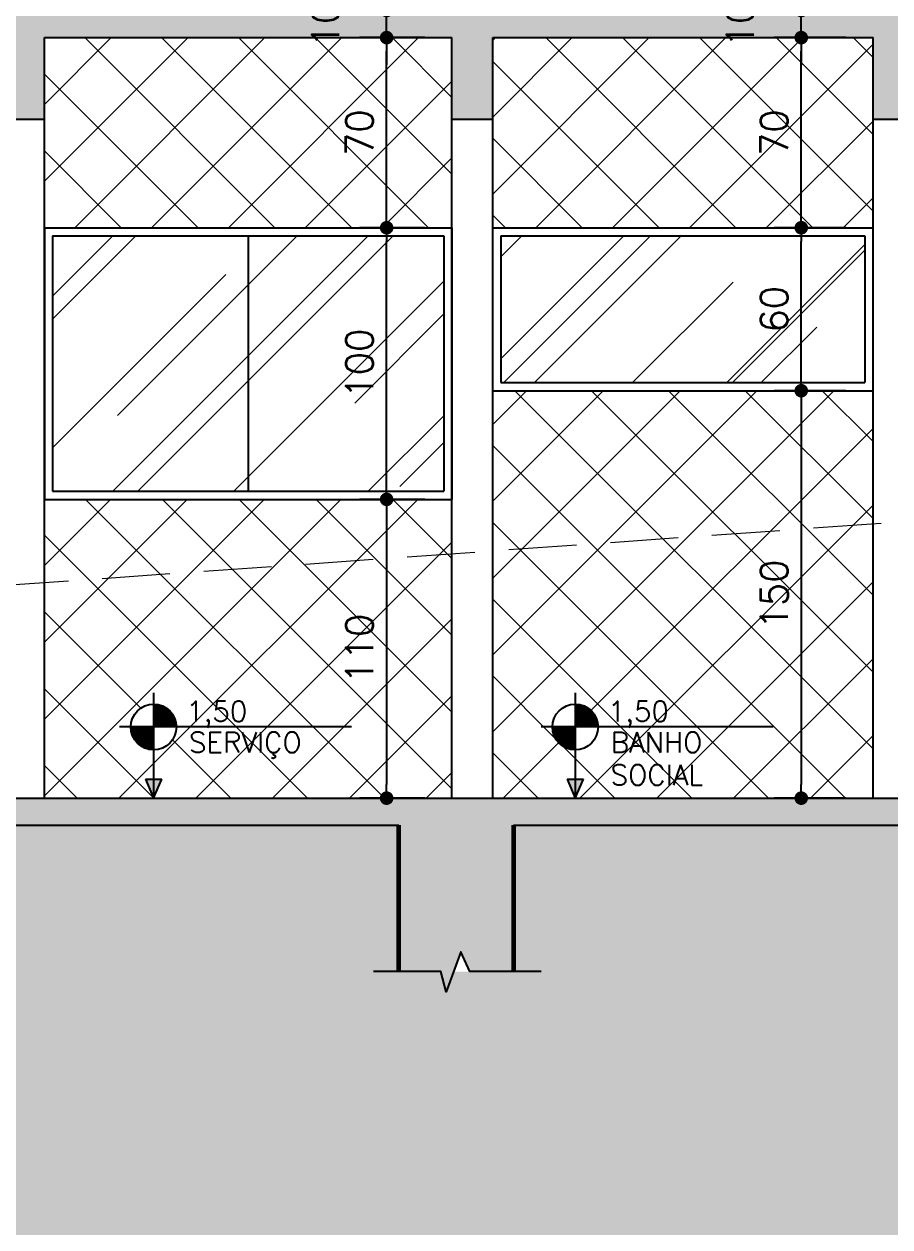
# Model space of a CAD drawing. Header units: inches. Extents: x 580771 to 672494, y 7715997 to 7829530.
# Drawn here: x 654393.5 to 654712.2, y 7722268.8 to 7722711.7 of the extents above; entities that cross this region are included whole.
import ezdxf

# ---------------------------------------------------------------- set-up
doc = ezdxf.new("R2010")
doc.units = ezdxf.units.IN
doc.header["$MEASUREMENT"] = 0
doc.header["$PDMODE"] = 2
doc.linetypes.add('DASHED2', pattern=[0.375, 0.25, -0.125])
for name, color, linetype, lineweight in [('ARQ-01', 1, 'Continuous', 13), ('ARQ-06', 6, 'Continuous', 60), ('LINHAS FINAS', 1, 'Continuous', 9), ('MEIO_FIO', 7, 'Continuous', 0)]:
    doc.layers.add(name, color=color, linetype=linetype, lineweight=lineweight)
for name, color, linetype in [('Block1', 1, 'Continuous'), ('NIVEL', 2, 'Continuous'), ('P01', 1, 'Continuous'), ('P06', 6, 'Continuous'), ('parede', 6, 'Continuous')]:
    doc.layers.add(name, color=color, linetype=linetype)
doc.styles.add('R80E50', font='romans.shx', dxfattribs={"height": 10})
doc.styles.add('ROMANS', font='romans', dxfattribs={"height": 0.2})
doc.dimstyles.new('ARQ50', dxfattribs={"dimscale": 50, "dimtxt": 10, "dimasz": 0.1, "dimexe": 0.2, "dimexo": 0.2, "dimgap": 0.1, "dimtad": 1, "dimdec": 0, "dimzin": 12, "dimdsep": 46, "dimtxsty": 'R80E50', "dimblk1": 'DOT', "dimblk2": 'DOT', "dimsah": 1, "dimcen": 0.4, "dimclrd": 15, "dimclre": 15, "dimclrt": 3, "dimadec": 0, "dimazin": 0, "dimtfac": 1, "dimtdec": 0, "dimtmove": 2, "dimatfit": 3, "dimldrblk": 'DOT', "dimfxl": 0.2, "dimtolj": 1, "dimtzin": 12, "dimarcsym": 0})
pattern_1 = [(50, (-1901.658, -30568.503), (14.345203652, -1.2550427), [1.5, -16.5]), (355, (-1901.658, -30568.503), (-2.775026672, 15.043842674), [1.2, -13.2]), (100.45144446, (-1900.463, -30568.608), (11.570176935, 13.78879982), [1.27480384, -14.02284224]), (46.1842, (-1901.658, -30564.503), (21.344826613, -3.310385616), [2.25, -24.75]), (96.6356355, (-1899.88, -30564.78), (18.693238913, 19.482372015), [1.91220684, -21.0342752]), (351.184164, (-1901.658, -30564.503), (18.6932389, 19.482372005), [1.8, -19.80000002]), (21, (-1899.658, -30565.503), (11.938141042, -8.052377813), [1.5, -16.5]), (326, (-1899.658, -30565.503), (4.866306638, 14.5030009), [1.2, -13.2]), (71.45144474, (-1898.663, -30566.174), (16.804447535, 6.450623056), [1.2748038, -14.02284224]), (37.5, (-1901.658, -30568.503), (0.2431971063, 6.6578770766), [0, -13.04, 0, -13.4, 0, -13.25]), (7.5, (-1901.658, -30568.503), (5.261390749, 7.8882342376), [0, -7.64, 0, -12.74, 0, -5.05]), (327.5, (-1906.118, -30568.503), (10.6764487234, -0.4510974347), [0, -5, 0, -15.6, 0, -20.7]), (317.5, (-1908.118, -30568.503), (11.663723387, 2.002099647), [0, -6.5, 0, -10.36, 0, -14.7])]
pattern_2 = [(45, (-1901.658, -30568.503), (-14.142135624, 14.142135624), []), (135, (-1901.658, -30568.503), (-14.142135624, -14.142135624), [])]
pattern_3 = [(45, (-1901.66, -30568.503), (42.42640687, 113.137085), [750, -100, 250, -50]), (45, (-1872.31, -30503.8), (-82.37794, 11.6672619), [150, -16.5, 300, -37.5]), (45, (-1914.032, -30520.773), (160.15968594, 207.53584028), [400, -70, 200, -50])]

# ---------------------------------------------------------------- blocks, each defined once
blk = doc.blocks.new('*X32')
at = {"color": 0}
for p, q in [((-1683.05, 3892), (-1680, 3892)), ((-1683.05, 3891), (-1680, 3891)), ((-1680, 3888), (-1680, 3892.29)), ((-1679, 3888), (-1679, 3891.98)), ((-1678, 3888), (-1678, 3891.57)), ((-1677, 3888), (-1677, 3891.05)), ((-1683.05, 3890), (-1680, 3890)), ((-1683.05, 3889), (-1680, 3889)), ((-1683.05, 3888), (-1680, 3888)), ((-1683, 3882), (-1683, 3888)), ((-1682, 3882), (-1682, 3888)), ((-1681, 3882), (-1681, 3888)), ((-1680, 3882), (-1680, 3888)), ((-1680, 3888), (-1674, 3888)), ((-1680, 3887), (-1674, 3887)), ((-1680, 3886), (-1674, 3886)), ((-1680, 3885), (-1674, 3885)), ((-1676, 3888), (-1676, 3890.4)), ((-1675, 3888), (-1675, 3889.59)), ((-1674, 3888), (-1674, 3888.57)), ((-1674, 3882), (-1674, 3888)), ((-1674, 3888), (-1673.54, 3888)), ((-1673, 3882), (-1673, 3887.24)), ((-1672, 3882), (-1672, 3885.37)), ((-1695.03, 3880), (-1692, 3880)), ((-1694.93, 3879), (-1692, 3879)), ((-1692, 3876), (-1692, 3880.69)), ((-1691, 3876), (-1691, 3880.69)), ((-1690, 3876), (-1690, 3880.69)), ((-1689, 3876), (-1689, 3880.69)), ((-1688, 3876), (-1688, 3880.69)), ((-1687, 3876), (-1687, 3880.69)), ((-1686, 3876), (-1686, 3880.69)), ((-1686, 3880), (-1683.05, 3880)), ((-1686, 3879), (-1683.05, 3879)), ((-1683.05, 3882), (-1680, 3882)), ((-1683.05, 3881), (-1680, 3881)), ((-1680, 3884), (-1674, 3884)), ((-1680, 3883), (-1674, 3883)), ((-1680, 3880.69), (-1680, 3882)), ((-1680, 3882), (-1674, 3882)), ((-1679, 3880.69), (-1679, 3882)), ((-1678, 3880.69), (-1678, 3882)), ((-1677, 3880.69), (-1677, 3882)), ((-1676, 3880.69), (-1676, 3882)), ((-1675, 3880.69), (-1675, 3882)), ((-1674, 3880.69), (-1674, 3882)), ((-1674, 3882), (-1671.12, 3882)), ((-1674, 3881), (-1671.05, 3881)), ((-1694.74, 3878), (-1692, 3878)), ((-1694.47, 3877), (-1692, 3877)), ((-1694.1, 3876), (-1692, 3876)), ((-1694, 3875.78), (-1694, 3876)), ((-1693, 3873.98), (-1693, 3876)), ((-1692, 3872.69), (-1692, 3876)), ((-1692, 3876), (-1686, 3876)), ((-1692, 3875), (-1686, 3875)), ((-1692, 3874), (-1686, 3874)), ((-1692, 3873), (-1686, 3873)), ((-1691.33, 3872), (-1686, 3872)), ((-1686, 3878), (-1683.05, 3878)), ((-1686, 3877), (-1683.05, 3877)), ((-1686, 3870), (-1686, 3876)), ((-1686, 3876), (-1683.05, 3876)), ((-1685, 3870), (-1685, 3876)), ((-1684, 3870), (-1684, 3876)), ((-1690.13, 3871), (-1686, 3871)), ((-1688.51, 3870), (-1686, 3870)), ((-1688, 3869.76), (-1688, 3870)), ((-1687, 3869.36), (-1687, 3870)), ((-1686, 3869.06), (-1686, 3870)), ((-1686, 3870), (-1683.05, 3870)), ((-1685.77, 3869), (-1683.05, 3869))]:
    blk.add_line(p, q, dxfattribs=at)
blk = doc.blocks.new('nível corte')
at = {"layer": 'NIVEL', "color": 2, "linetype": 'Continuous'}
for p, q in [((172038.46, 10236.15), (172038.46, 10197.35)), ((172111.26, 10223.55), (172025.86, 10223.55)), ((172035.46, 10204.35), (172038.46, 10197.35)), ((172035.46, 10204.35), (172041.46, 10204.35)), ((172038.46, 10197.35), (172041.46, 10204.35))]:
    blk.add_line(p, q, dxfattribs=at)
blk.add_circle((172038.46, 10223.55), 8.4, dxfattribs=at)
blk.add_solid([(172035.46, 10204.35), (172038.46, 10197.35), (172041.46, 10204.35), (172038.46, 10197.35)], dxfattribs=at)
at = {"layer": 'NIVEL', "color": 1, "linetype": 'Continuous', "xscale": 0.7000000000116415, "yscale": 0.7000000000116415, "zscale": 0.7000000000116415}
blk.add_blockref('*X32', (173216.6, 7507.07), dxfattribs=at)
blk = doc.blocks.new('_DOT')
at = {"color": 0, "linetype": 'ByBlock'}
blk.add_line((-0.5, 0), (-1, 0), dxfattribs=at)
at = {"color": 0, "linetype": 'ByBlock', "const_width": 0.5}
blk.add_lwpolyline([(-0.25, 0, 1), (0.25, 0, 1)], format="xyb", close=True, dxfattribs=at)
blk = doc.blocks.new('*D262')
at = {"layer": 'Defpoints', "color": 0, "transparency": 16777216}
for p in [(654706.02, 7722576.68), (654679.6, 7722426.68), (654706.02, 7722426.68)]:
    blk.add_point(p, dxfattribs=at)
at = {"layer": 'NIVEL', "color": 15, "lineweight": -2, "transparency": 16777216}
for p, q in [((654696.02, 7722576.68), (654669.6, 7722576.68)), ((654679.6, 7722571.68), (654679.6, 7722431.68)), ((654696.02, 7722426.68), (654669.6, 7722426.68))]:
    blk.add_line(p, q, dxfattribs=at)
at = {"layer": 'NIVEL', "color": 15, "lineweight": -2, "transparency": 16777216, "xscale": 5, "yscale": 5, "zscale": 5}
for p, rotation in [((654679.6, 7722576.68), 90), ((654679.6, 7722426.68), 270)]:
    blk.add_blockref('_DOT', p, dxfattribs=dict(at, rotation=rotation))
at = {"layer": 'NIVEL', "color": 3, "transparency": 16777216, "insert": (654669.6, 7722501.68), "char_height": 10, "attachment_point": 5, "rotation": 90, "style": 'R80E50'}
blk.add_mtext('\\A1;150', dxfattribs=at)
blk = doc.blocks.new('*D263')
at = {"layer": 'Defpoints', "color": 0, "transparency": 16777216}
for p in [(654679.6, 7722636.68), (654706.02, 7722636.68), (654706.02, 7722576.68)]:
    blk.add_point(p, dxfattribs=at)
at = {"layer": 'NIVEL', "color": 15, "lineweight": -2, "transparency": 16777216}
for p, q in [((654696.02, 7722636.68), (654669.6, 7722636.68)), ((654679.6, 7722581.68), (654679.6, 7722631.68)), ((654696.02, 7722576.68), (654669.6, 7722576.68))]:
    blk.add_line(p, q, dxfattribs=at)
at = {"layer": 'NIVEL', "color": 15, "lineweight": -2, "transparency": 16777216, "xscale": 5, "yscale": 5, "zscale": 5}
for p, rotation in [((654679.6, 7722636.68), 90), ((654679.6, 7722576.68), 270)]:
    blk.add_blockref('_DOT', p, dxfattribs=dict(at, rotation=rotation))
at = {"layer": 'NIVEL', "color": 3, "transparency": 16777216, "insert": (654669.6, 7722606.68), "char_height": 10, "attachment_point": 5, "rotation": 90, "style": 'R80E50'}
blk.add_mtext('\\A1;60', dxfattribs=at)
blk = doc.blocks.new('*D264')
at = {"layer": 'Defpoints', "color": 0, "transparency": 16777216}
for p in [(654679.6, 7722706.68), (654706.02, 7722706.68), (654706.02, 7722636.68)]:
    blk.add_point(p, dxfattribs=at)
at = {"layer": 'NIVEL', "color": 15, "lineweight": -2, "transparency": 16777216}
for p, q in [((654696.02, 7722706.68), (654669.6, 7722706.68)), ((654679.6, 7722641.68), (654679.6, 7722701.68)), ((654696.02, 7722636.68), (654669.6, 7722636.68))]:
    blk.add_line(p, q, dxfattribs=at)
at = {"layer": 'NIVEL', "color": 15, "lineweight": -2, "transparency": 16777216, "xscale": 5, "yscale": 5, "zscale": 5}
for p, rotation in [((654679.6, 7722706.68), 90), ((654679.6, 7722636.68), 270)]:
    blk.add_blockref('_DOT', p, dxfattribs=dict(at, rotation=rotation))
at = {"layer": 'NIVEL', "color": 3, "transparency": 16777216, "insert": (654669.6, 7722671.68), "char_height": 10, "attachment_point": 5, "rotation": 90, "style": 'R80E50'}
blk.add_mtext('\\A1;70', dxfattribs=at)
blk = doc.blocks.new('*D265')
at = {"layer": 'Defpoints', "color": 0, "transparency": 16777216}
for p in [(654679.6, 7722716.68), (654706.02, 7722716.68), (654706.02, 7722706.68)]:
    blk.add_point(p, dxfattribs=at)
at = {"layer": 'NIVEL', "color": 15, "lineweight": -2, "transparency": 16777216}
for p, q in [((654679.6, 7722721.68), (654679.6, 7722726.68)), ((654696.02, 7722716.68), (654669.6, 7722716.68)), ((654679.6, 7722706.68), (654679.6, 7722716.68)), ((654696.02, 7722706.68), (654669.6, 7722706.68)), ((654679.6, 7722701.68), (654679.6, 7722696.68))]:
    blk.add_line(p, q, dxfattribs=at)
at = {"layer": 'NIVEL', "color": 15, "lineweight": -2, "transparency": 16777216, "xscale": 5, "yscale": 5, "zscale": 5}
for p, rotation in [((654679.6, 7722716.68), 270), ((654679.6, 7722706.68), 90)]:
    blk.add_blockref('_DOT', p, dxfattribs=dict(at, rotation=rotation))
at = {"layer": 'NIVEL', "color": 3, "transparency": 16777216, "insert": (654657.1, 7722711.68), "char_height": 10, "attachment_point": 5, "rotation": 90, "style": 'R80E50'}
blk.add_mtext('\\A1;10', dxfattribs=at)
blk = doc.blocks.new('*D271')
at = {"layer": 'Defpoints', "color": 0, "transparency": 16777216}
for p in [(654551.02, 7722536.68), (654526.98, 7722426.68), (654551.02, 7722426.68)]:
    blk.add_point(p, dxfattribs=at)
at = {"layer": 'NIVEL', "color": 15, "lineweight": -2, "transparency": 16777216}
for p, q in [((654541.02, 7722536.68), (654516.98, 7722536.68)), ((654526.98, 7722531.68), (654526.98, 7722431.68)), ((654541.02, 7722426.68), (654516.98, 7722426.68))]:
    blk.add_line(p, q, dxfattribs=at)
at = {"layer": 'NIVEL', "color": 15, "lineweight": -2, "transparency": 16777216, "xscale": 5, "yscale": 5, "zscale": 5}
for p, rotation in [((654526.98, 7722536.68), 90), ((654526.98, 7722426.68), 270)]:
    blk.add_blockref('_DOT', p, dxfattribs=dict(at, rotation=rotation))
at = {"layer": 'NIVEL', "color": 3, "transparency": 16777216, "insert": (654516.98, 7722481.68), "char_height": 10, "attachment_point": 5, "rotation": 90, "style": 'R80E50'}
blk.add_mtext('\\A1;110', dxfattribs=at)
blk = doc.blocks.new('*D272')
at = {"layer": 'Defpoints', "color": 0, "transparency": 16777216}
for p in [(654526.98, 7722636.68), (654551.02, 7722636.68), (654551.02, 7722536.68)]:
    blk.add_point(p, dxfattribs=at)
at = {"layer": 'NIVEL', "color": 15, "lineweight": -2, "transparency": 16777216}
for p, q in [((654541.02, 7722636.68), (654516.98, 7722636.68)), ((654526.98, 7722541.68), (654526.98, 7722631.68)), ((654541.02, 7722536.68), (654516.98, 7722536.68))]:
    blk.add_line(p, q, dxfattribs=at)
at = {"layer": 'NIVEL', "color": 15, "lineweight": -2, "transparency": 16777216, "xscale": 5, "yscale": 5, "zscale": 5}
for p, rotation in [((654526.98, 7722636.68), 90), ((654526.98, 7722536.68), 270)]:
    blk.add_blockref('_DOT', p, dxfattribs=dict(at, rotation=rotation))
at = {"layer": 'NIVEL', "color": 3, "transparency": 16777216, "insert": (654516.98, 7722586.68), "char_height": 10, "attachment_point": 5, "rotation": 90, "style": 'R80E50'}
blk.add_mtext('\\A1;100', dxfattribs=at)
blk = doc.blocks.new('*D273')
at = {"layer": 'Defpoints', "color": 0, "transparency": 16777216}
for p in [(654526.98, 7722706.68), (654551.02, 7722706.68), (654551.02, 7722636.68)]:
    blk.add_point(p, dxfattribs=at)
at = {"layer": 'NIVEL', "color": 15, "lineweight": -2, "transparency": 16777216}
for p, q in [((654541.02, 7722706.68), (654516.98, 7722706.68)), ((654526.98, 7722641.68), (654526.98, 7722701.68)), ((654541.02, 7722636.68), (654516.98, 7722636.68))]:
    blk.add_line(p, q, dxfattribs=at)
at = {"layer": 'NIVEL', "color": 15, "lineweight": -2, "transparency": 16777216, "xscale": 5, "yscale": 5, "zscale": 5}
for p, rotation in [((654526.98, 7722706.68), 90), ((654526.98, 7722636.68), 270)]:
    blk.add_blockref('_DOT', p, dxfattribs=dict(at, rotation=rotation))
at = {"layer": 'NIVEL', "color": 3, "transparency": 16777216, "insert": (654516.98, 7722671.68), "char_height": 10, "attachment_point": 5, "rotation": 90, "style": 'R80E50'}
blk.add_mtext('\\A1;70', dxfattribs=at)
blk = doc.blocks.new('*D274')
at = {"layer": 'Defpoints', "color": 0, "transparency": 16777216}
for p in [(654526.98, 7722716.68), (654551.02, 7722716.68), (654551.02, 7722706.68)]:
    blk.add_point(p, dxfattribs=at)
at = {"layer": 'NIVEL', "color": 15, "lineweight": -2, "transparency": 16777216}
for p, q in [((654526.98, 7722721.68), (654526.98, 7722726.68)), ((654541.02, 7722716.68), (654516.98, 7722716.68)), ((654526.98, 7722706.68), (654526.98, 7722716.68)), ((654541.02, 7722706.68), (654516.98, 7722706.68)), ((654526.98, 7722701.68), (654526.98, 7722696.68))]:
    blk.add_line(p, q, dxfattribs=at)
at = {"layer": 'NIVEL', "color": 15, "lineweight": -2, "transparency": 16777216, "xscale": 5, "yscale": 5, "zscale": 5}
for p, rotation in [((654526.98, 7722716.68), 270), ((654526.98, 7722706.68), 90)]:
    blk.add_blockref('_DOT', p, dxfattribs=dict(at, rotation=rotation))
at = {"layer": 'NIVEL', "color": 3, "transparency": 16777216, "insert": (654504.48, 7722711.68), "char_height": 10, "attachment_point": 5, "rotation": 90, "style": 'R80E50'}
blk.add_mtext('\\A1;10', dxfattribs=at)

msp = doc.modelspace()

# ---------------------------------------------------------------- hatches: boundary and pattern name
at = {"layer": 'ARQ-01'}
h = msp.add_hatch(dxfattribs=at)
h.set_pattern_fill('_USER', color=256, scale=20, angle=45, style=0, double=1, pattern_type=0)
h.set_pattern_definition(pattern_2)
h.paths.add_polyline_path([(654706.019, 7722866.677), (654566.019, 7722866.677), (654566.019, 7722716.677), (654596.407, 7722716.677), (654593.407, 7722723.677), (654596.407, 7722723.677), (654596.407, 7722734.486, -0.4142136), (654588.007, 7722742.886, -1), (654604.807, 7722742.886, -0.4142136), (654596.407, 7722734.486), (654596.407, 7722723.677), (654599.407, 7722723.677), (654596.407, 7722716.677), (654706.019, 7722716.677)])
h.paths.add_polyline_path([(654706.019, 7722996.677), (654566.019, 7722996.677), (654566.019, 7722926.677), (654706.019, 7722926.677)])
h.paths.add_polyline_path([(654551.019, 7722826.677), (654401.019, 7722826.677), (654401.019, 7722716.677), (654441.212, 7722716.677), (654438.212, 7722723.677), (654441.212, 7722723.677), (654441.212, 7722734.486, -0.4142136), (654432.812, 7722742.886, -1), (654449.612, 7722742.886, -0.4142136), (654441.212, 7722734.486), (654441.212, 7722723.677), (654444.212, 7722723.677), (654441.212, 7722716.677), (654551.019, 7722716.677)])
h.paths.add_polyline_path([(654551.019, 7722996.677), (654401.019, 7722996.677), (654401.019, 7722926.677), (654551.019, 7722926.677)])
h.paths.add_polyline_path([(654664.603, 7722701.796), (654664.603, 7722721.558), (654649.603, 7722721.558), (654649.603, 7722701.796)], flags=9)
h.paths.add_polyline_path([(654677.103, 7722777.034), (654677.103, 7722806.32), (654662.103, 7722806.32), (654662.103, 7722777.034)], flags=24)
h.paths.add_polyline_path([(654608.625, 7722719.565), (654648.803, 7722719.565), (654648.803, 7722730.815), (654608.625, 7722730.815)], flags=24)
h.paths.add_polyline_path([(654608.982, 7722731.563), (654647.732, 7722731.563), (654647.732, 7722742.813), (654608.982, 7722742.813)], flags=24)
h.paths.add_polyline_path([(654607.226, 7722741.225), (654634.547, 7722741.225), (654634.547, 7722754.617), (654607.226, 7722754.617)], flags=24)
h.paths.add_polyline_path([(654677.103, 7722951.082), (654677.103, 7722972.272), (654662.103, 7722972.272), (654662.103, 7722951.082)], flags=24)
h.paths.add_polyline_path([(654664.603, 7722991.796), (654664.603, 7723011.558), (654649.603, 7723011.558), (654649.603, 7722991.796)], flags=9)
h.paths.add_polyline_path([(654511.981, 7722701.796), (654511.981, 7722721.558), (654496.981, 7722721.558), (654496.981, 7722701.796)], flags=9)
h.paths.add_polyline_path([(654524.481, 7722757.034), (654524.481, 7722786.32), (654509.481, 7722786.32), (654509.481, 7722757.034)], flags=24)
h.paths.add_polyline_path([(654452.806, 7722728.438), (654501.734, 7722728.438), (654501.734, 7722743.438), (654452.806, 7722743.438)], flags=24)
h.paths.add_polyline_path([(654452.032, 7722741.225), (654479.353, 7722741.225), (654479.353, 7722754.617), (654452.032, 7722754.617)], flags=24)
h.paths.add_polyline_path([(654524.481, 7722951.082), (654524.481, 7722972.272), (654509.481, 7722972.272), (654509.481, 7722951.082)], flags=24)
h.paths.add_polyline_path([(654511.981, 7722991.796), (654511.981, 7723011.558), (654496.981, 7723011.558), (654496.981, 7722991.796)], flags=9)
h = msp.add_hatch(dxfattribs=at)
h.set_pattern_fill('_USER', color=256, scale=20, angle=45, style=0, double=1, pattern_type=0)
h.set_pattern_definition(pattern_2)
h.paths.add_polyline_path([(654386.019, 7722706.677), (654066.019, 7722706.677), (654066.019, 7722636.677), (654326.019, 7722636.677), (654326.019, 7722516.677), (654384.019, 7722516.677), (654384.019, 7722531.677), (654386.019, 7722531.677)])
h.paths.add_polyline_path([(654386.019, 7722514.677), (654328.019, 7722514.677), (654328.019, 7722501.677), (654326.019, 7722501.677), (654326.019, 7722469.511), (654386.019, 7722473.461)])
h.paths.add_polyline_path([(654386.019, 7722473.461), (654326.019, 7722469.511), (654326.019, 7722426.677), (654386.019, 7722426.677)])
h.paths.add_polyline_path([(654551.019, 7722536.677), (654401.019, 7722536.677), (654401.019, 7722474.449), (654541.183, 7722483.677), (654551.019, 7722484.375)])
h.paths.add_polyline_path([(654441.212, 7722444.486, -0.4142136), (654432.812, 7722452.886, -1), (654449.612, 7722452.886, -0.4142136), (654441.212, 7722444.486), (654441.212, 7722433.677), (654444.212, 7722433.677), (654441.212, 7722426.677), (654551.019, 7722426.677), (654551.019, 7722484.375), (654541.183, 7722483.677), (654401.019, 7722474.449), (654401.019, 7722426.677), (654441.212, 7722426.677), (654438.212, 7722433.677), (654441.212, 7722433.677)])
h.paths.add_polyline_path([(654551.019, 7722706.677), (654401.019, 7722706.677), (654401.019, 7722636.677), (654551.019, 7722636.677)])
h.paths.add_polyline_path([(654706.019, 7722706.677), (654566.019, 7722706.677), (654566.019, 7722636.677), (654706.019, 7722636.677)])
h.paths.add_polyline_path([(654706.019, 7722576.677), (654566.019, 7722576.677), (654566.019, 7722485.44), (654706.019, 7722495.374)])
h.paths.add_polyline_path([(654706.019, 7722495.374), (654566.019, 7722485.44), (654566.019, 7722426.677), (654596.407, 7722426.677), (654593.407, 7722433.677), (654596.407, 7722433.677), (654596.407, 7722444.486, -0.4142136), (654588.007, 7722452.886, -1), (654604.807, 7722452.886, -0.4142136), (654596.407, 7722444.486), (654596.407, 7722433.677), (654599.407, 7722433.677), (654596.407, 7722426.677), (654706.019, 7722426.677)])
h.paths.add_polyline_path([(654350.883, 7722514.296), (654350.883, 7722534.058), (654335.883, 7722534.058), (654335.883, 7722514.296)], flags=9)
h.paths.add_polyline_path([(654349.395, 7722604.534), (654349.395, 7722633.82), (654334.395, 7722633.82), (654334.395, 7722604.534)], flags=24)
h.paths.add_polyline_path([(654336.895, 7722701.796), (654336.895, 7722721.558), (654321.895, 7722721.558), (654321.895, 7722701.796)], flags=9)
h.paths.add_polyline_path([(654349.395, 7722453.582), (654349.395, 7722474.772), (654334.395, 7722474.772), (654334.395, 7722453.582)], flags=9)
h.paths.add_polyline_path([(654350.699, 7722499.296), (654350.699, 7722519.058), (654335.699, 7722519.058), (654335.699, 7722499.296)], flags=9)
h.paths.add_polyline_path([(654524.481, 7722467.034), (654524.481, 7722496.32), (654509.481, 7722496.32), (654509.481, 7722467.034)], flags=9)
h.paths.add_polyline_path([(654452.806, 7722438.438), (654501.734, 7722438.438), (654501.734, 7722453.438), (654452.806, 7722453.438)], flags=24)
h.paths.add_polyline_path([(654453.103, 7722451.225), (654479.353, 7722451.225), (654479.353, 7722464.617), (654453.103, 7722464.617)], flags=24)
h.paths.add_polyline_path([(654524.481, 7722661.082), (654524.481, 7722682.272), (654509.481, 7722682.272), (654509.481, 7722661.082)], flags=24)
h.paths.add_polyline_path([(654511.981, 7722701.796), (654511.981, 7722721.558), (654496.981, 7722721.558), (654496.981, 7722701.796)], flags=9)
h.paths.add_polyline_path([(654677.103, 7722661.082), (654677.103, 7722682.272), (654662.103, 7722682.272), (654662.103, 7722661.082)], flags=24)
h.paths.add_polyline_path([(654664.603, 7722701.796), (654664.603, 7722721.558), (654649.603, 7722721.558), (654649.603, 7722701.796)], flags=9)
h.paths.add_polyline_path([(654677.103, 7722487.034), (654677.103, 7722516.32), (654662.103, 7722516.32), (654662.103, 7722487.034)], flags=24)
h.paths.add_polyline_path([(654608.625, 7722429.565), (654648.803, 7722429.565), (654648.803, 7722440.815), (654608.625, 7722440.815)], flags=24)
h.paths.add_polyline_path([(654608.982, 7722441.563), (654647.732, 7722441.563), (654647.732, 7722452.813), (654608.982, 7722452.813)], flags=24)
h.paths.add_polyline_path([(654608.297, 7722451.225), (654634.547, 7722451.225), (654634.547, 7722464.617), (654608.297, 7722464.617)], flags=24)
at = {"layer": 'Block1'}
h = msp.add_hatch(dxfattribs=at)
h.set_pattern_fill('EARTH', color=256, scale=150, angle=45, style=0, double=1)
h.paths.add_polyline_path([(656287.019, 7722354.592), (656264.966, 7722354.592), (656262.241, 7722347.166), (656260.186, 7722354.592), (656244.771, 7722354.592), (656244.771, 7722401.677), (655716.019, 7722401.677), (655716.019, 7722367.54), (655693.966, 7722367.54), (655691.241, 7722360.114), (655689.186, 7722367.54), (655673.771, 7722367.54), (655673.771, 7722416.677), (655052.009, 7722416.677), (655052.009, 7722362.849), (655029.957, 7722362.849), (655027.231, 7722355.423), (655025.177, 7722362.849), (655009.761, 7722362.849), (655009.761, 7722416.677), (654573.725, 7722416.677), (654573.725, 7722362.849), (654551.672, 7722362.849), (654548.947, 7722355.423), (654546.892, 7722362.849), (654531.477, 7722362.849), (654531.477, 7722416.677), (654093.267, 7722416.677), (654093.267, 7722362.849), (654071.215, 7722362.849), (654068.489, 7722355.423), (654066.434, 7722362.849), (654051.019, 7722362.849), (654051.019, 7722401.677), (653866.019, 7722401.677), (653866.019, 7722362.849), (653843.966, 7722362.849), (653841.241, 7722355.423), (653839.186, 7722362.849), (653823.771, 7722362.849), (653823.771, 7722416.677), (653463.267, 7722416.677), (653463.267, 7722369.592), (653441.215, 7722369.592), (653438.489, 7722362.166), (653436.434, 7722369.592), (653421.019, 7722369.592), (653421.019, 7722406.677), (652999.618, 7722406.677), (652191.844, 7722333.677), (651673.557, 7722283.677), (651357.848, 7722277.279), (651358.916, 7722224.591), (651335.796, 7722224.591), (651333.07, 7722217.165), (651331.015, 7722224.591), (651316.103, 7722224.591), (651316.103, 7722175.5), (656287.019, 7722175.5)])
h.paths.add_polyline_path([(652667.672, 7722363.688), (652861.678, 7722381.496), (652860.649, 7722392.699), (652666.644, 7722374.891)], flags=24)
at = {"layer": 'LINHAS FINAS'}
h = msp.add_hatch(dxfattribs=at)
h.set_pattern_fill('AR-RROOF', color=256, scale=50, angle=45, style=0)
h.set_pattern_definition(pattern_3)
h.paths.add_polyline_path([(654548.019, 7722633.677), (654476.019, 7722633.677), (654476.019, 7722539.677), (654548.019, 7722539.677)])
h.paths.add_polyline_path([(654476.019, 7722633.677), (654404.019, 7722633.677), (654404.019, 7722539.677), (654476.019, 7722539.677)])
h.paths.add_polyline_path([(654524.481, 7722572.034), (654524.481, 7722601.32), (654509.481, 7722601.32), (654509.481, 7722572.034)], flags=24)
h = msp.add_hatch(dxfattribs=at)
h.set_pattern_fill('AR-RROOF', color=256, scale=50, angle=45, style=0)
h.set_pattern_definition(pattern_3)
h.paths.add_polyline_path([(654703.019, 7722633.677), (654569.019, 7722633.677), (654569.019, 7722579.677), (654703.019, 7722579.677)])
h.paths.add_polyline_path([(654677.103, 7722596.32), (654677.103, 7722617.034), (654662.103, 7722617.034), (654662.103, 7722596.32)], flags=24)
at = {"layer": 'P01'}
h = msp.add_hatch(dxfattribs=at)
h.set_pattern_fill('AR-CONC', color=256, scale=2)
h.set_pattern_definition(pattern_1)
h.paths.add_polyline_path([(655336.019, 7722676.677), (655351.019, 7722676.677), (655351.019, 7722706.677), (655701.019, 7722706.677), (655701.019, 7722676.677), (655716.019, 7722676.677), (655716.019, 7722716.677), (654051.019, 7722716.677), (654051.019, 7722676.677), (654066.019, 7722676.677), (654066.019, 7722706.677), (654386.019, 7722706.677), (654386.019, 7722676.677), (654401.019, 7722676.677), (654401.019, 7722706.677), (654551.019, 7722706.677), (654551.019, 7722676.677), (654566.019, 7722676.677), (654566.019, 7722706.677), (654706.019, 7722706.677), (654706.019, 7722676.677), (654721.019, 7722676.677), (654721.019, 7722706.677), (655021.019, 7722706.677), (655021.019, 7722676.677), (655036.019, 7722676.677), (655036.019, 7722706.677), (655336.019, 7722706.677)])
h.paths.add_polyline_path([(655658.53, 7722701.796), (655658.53, 7722721.558), (655643.53, 7722721.558), (655643.53, 7722701.796)], flags=9)
h.paths.add_polyline_path([(655285.733, 7722701.796), (655285.733, 7722721.558), (655270.733, 7722721.558), (655270.733, 7722701.796)], flags=9)
h.paths.add_polyline_path([(654970.741, 7722701.796), (654970.741, 7722721.558), (654955.741, 7722721.558), (654955.741, 7722701.796)], flags=9)
h.paths.add_polyline_path([(654664.603, 7722701.796), (654664.603, 7722721.558), (654649.603, 7722721.558), (654649.603, 7722701.796)], flags=9)
h.paths.add_polyline_path([(654511.981, 7722701.796), (654511.981, 7722721.558), (654496.981, 7722721.558), (654496.981, 7722701.796)], flags=9)
h.paths.add_polyline_path([(654336.895, 7722701.796), (654336.895, 7722721.558), (654321.895, 7722721.558), (654321.895, 7722701.796)], flags=9)
h = msp.add_hatch(dxfattribs=at)
h.set_pattern_fill('AR-CONC', color=256, scale=2)
h.set_pattern_definition(pattern_1)
h.paths.add_polyline_path([(655673.771, 7722367.54), (655689.186, 7722367.54), (655691.241, 7722360.114), (655696.636, 7722374.815), (655699.948, 7722367.54), (655716.019, 7722367.54), (655716.019, 7722401.677), (656244.771, 7722401.677), (656244.771, 7722354.592), (656287.019, 7722354.592), (656287.019, 7722354.592), (656279.793, 7722361.868), (656270.948, 7722354.592), (656284.049, 7722354.592), (656287.019, 7722411.677), (655716.019, 7722411.677), (655716.019, 7722426.677), (654051.019, 7722426.677), (654051.019, 7722411.677), (653866.019, 7722411.677), (653866.019, 7722426.677), (653697.087, 7722426.677), (653576.126, 7722416.677), (653823.771, 7722416.677), (653823.771, 7722362.849), (653839.186, 7722362.849), (653841.241, 7722355.423), (653846.636, 7722370.124), (653849.948, 7722362.849), (653866.019, 7722362.849), (653866.019, 7722401.677), (654051.019, 7722401.677), (654051.019, 7722362.849), (654066.434, 7722362.849), (654068.489, 7722355.423), (654073.885, 7722370.124), (654077.196, 7722362.849), (654093.267, 7722362.849), (654093.267, 7722416.677), (654531.477, 7722416.677), (654531.477, 7722362.849), (654546.892, 7722362.849), (654548.947, 7722355.423), (654554.342, 7722370.124), (654557.654, 7722362.849), (654573.725, 7722362.849), (654573.725, 7722416.677), (655009.761, 7722416.677), (655009.761, 7722362.849), (655025.177, 7722362.849), (655027.231, 7722355.423), (655032.627, 7722370.124), (655035.938, 7722362.849), (655052.009, 7722362.849), (655052.009, 7722416.677), (655673.771, 7722416.677)])

# ---------------------------------------------------------------- linework, layer by layer
at = {"layer": 'ARQ-06'}
for p, q in [((654531.477, 7722362.849), (654531.477, 7722416.677)), ((654573.725, 7722416.677), (654573.725, 7722362.849))]:
    msp.add_line(p, q, dxfattribs=at)
at = {"layer": 'Block1'}
msp.add_lwpolyline([(654583.857, 7722362.849), (654557.654, 7722362.849), (654554.342, 7722370.124), (654548.947, 7722355.423), (654546.892, 7722362.849), (654522.093, 7722362.849)], dxfattribs=at)
at = {"layer": 'MEIO_FIO', "color": 2, "linetype": 'DASHED2', "ltscale": 100}
msp.add_lwpolyline([(651310.321, 7722281.677), (651673.557, 7722283.677), (652191.844, 7722333.677), (652721.406, 7722383.677), (653326.215, 7722433.677), (654085.638, 7722483.677), (654790.258, 7722533.677), (655642.008, 7722583.677), (656297.195, 7722611.405)], dxfattribs=at)
at = {"layer": 'NIVEL'}
for p, q in [((654401.019, 7722636.677), (654401.019, 7722536.677)), ((654401.019, 7722636.677), (654551.019, 7722636.677)), ((654551.019, 7722636.677), (654551.019, 7722536.677)), ((654566.019, 7722636.677), (654706.019, 7722636.677)), ((654404.019, 7722633.677), (654404.019, 7722539.677)), ((654404.019, 7722633.677), (654548.019, 7722633.677)), ((654476.019, 7722633.677), (654476.019, 7722539.677)), ((654548.019, 7722633.677), (654548.019, 7722539.677)), ((654569.019, 7722633.677), (654703.019, 7722633.677)), ((654569.019, 7722633.677), (654569.019, 7722579.677)), ((654703.019, 7722633.677), (654703.019, 7722579.677)), ((654566.019, 7722576.677), (654706.019, 7722576.677)), ((654569.019, 7722579.677), (654703.019, 7722579.677)), ((654401.019, 7722536.677), (654551.019, 7722536.677)), ((654404.019, 7722539.677), (654548.019, 7722539.677))]:
    msp.add_line(p, q, dxfattribs=at)
at = {"layer": 'parede'}
for p, q in [((654401.019, 7722426.677), (654401.019, 7722706.677)), ((654401.019, 7722706.677), (654551.019, 7722706.677)), ((654551.019, 7722426.677), (654551.019, 7722706.677)), ((654566.019, 7722426.677), (654566.019, 7722706.677)), ((654566.019, 7722706.677), (654706.019, 7722706.677)), ((654706.019, 7722426.677), (654706.019, 7722706.677)), ((654386.019, 7722676.677), (654401.019, 7722676.677)), ((654551.019, 7722676.677), (654566.019, 7722676.677)), ((654706.019, 7722676.677), (654721.019, 7722676.677)), ((654051.019, 7722426.677), (655716.019, 7722426.677)), ((654093.267, 7722416.677), (654531.477, 7722416.677)), ((654573.725, 7722416.677), (655009.761, 7722416.677))]:
    msp.add_line(p, q, dxfattribs=at)

# ---------------------------------------------------------------- block references
at = {"layer": 'P06'}
for p in [(482402.751, 7712229.332), (482557.945, 7712229.332)]:
    msp.add_blockref('nível corte', p, dxfattribs=at)

# ---------------------------------------------------------------- texts
at = {"layer": 'NIVEL', "style": 'ROMANS'}
for s, p in [('1,50', (654453.192, 7722454.885)), ('1,50', (654608.387, 7722454.885)), ('SERVIÇO', (654454.234, 7722443.438)), ('BANHO ', (654609.428, 7722443.438)), ('SOCIAL', (654609.428, 7722431.44))]:
    msp.add_text(s, height=7.5, dxfattribs=at).set_placement(p)

# ---------------------------------------------------------------- dimensions: what is measured, and where the dimension line sits
at = {"layer": 'NIVEL'}
for base, p1, p2, picture, middle in [((654526.981, 7722716.677), (654551.019, 7722706.677), (654551.019, 7722716.677), '*D274', (654504.481, 7722711.677)), ((654679.603, 7722716.677), (654706.019, 7722706.677), (654706.019, 7722716.677), '*D265', (654657.103, 7722711.677)), ((654526.981, 7722706.677), (654551.019, 7722636.677), (654551.019, 7722706.677), '*D273', (654516.981, 7722671.677)), ((654679.603, 7722706.677), (654706.019, 7722636.677), (654706.019, 7722706.677), '*D264', (654669.603, 7722671.677)), ((654526.981, 7722636.677), (654551.019, 7722536.677), (654551.019, 7722636.677), '*D272', (654516.981, 7722586.677)), ((654679.603, 7722636.677), (654706.019, 7722576.677), (654706.019, 7722636.677), '*D263', (654669.603, 7722606.677)), ((654679.603, 7722426.677), (654706.019, 7722576.677), (654706.019, 7722426.677), '*D262', (654669.603, 7722501.677)), ((654526.981, 7722426.677), (654551.019, 7722536.677), (654551.019, 7722426.677), '*D271', (654516.981, 7722481.677))]:
    dim = msp.add_linear_dim(base=base, p1=p1, p2=p2, angle=90, dimstyle='ARQ50', dxfattribs=at)
    dim.commit()
    dim.dimension.update_dxf_attribs({"geometry": picture, "text_midpoint": middle})

doc.saveas('drawing.dxf')
